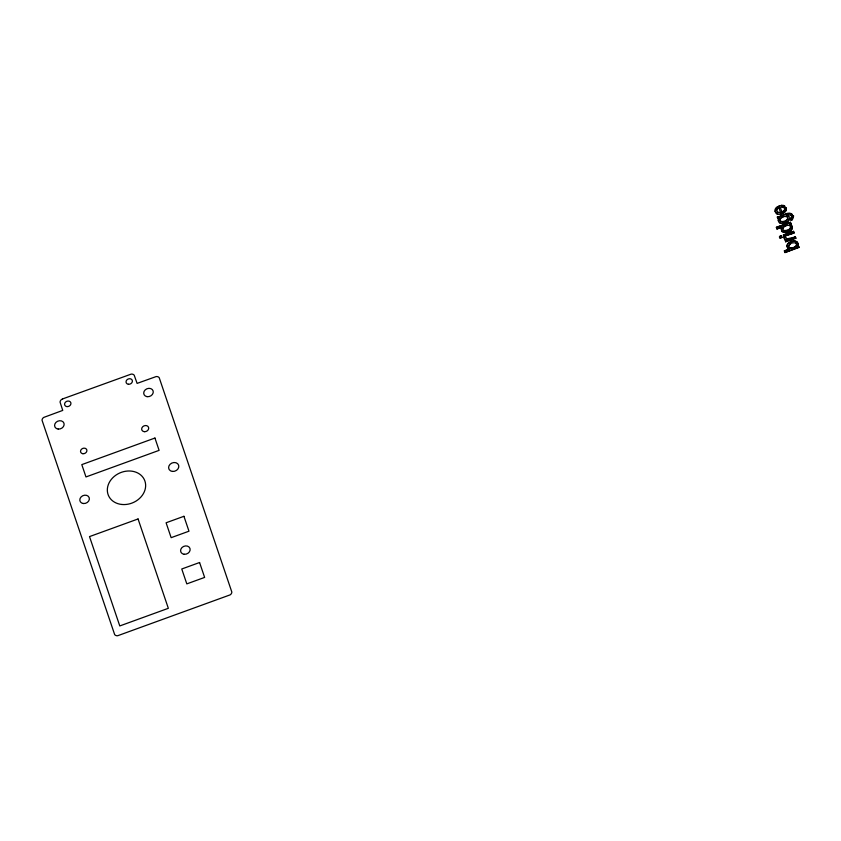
<?xml version="1.0" encoding="UTF-8"?>
<svg xmlns="http://www.w3.org/2000/svg" width="841" height="841" viewBox="0 0 841 841"><rect width="100%" height="100%" fill="white"/><g stroke="black" fill="none" stroke-linecap="round" stroke-linejoin="round"><path stroke-width="1.26" d="M775.139 211.596L775.854 208.494L779.723 205.73L776.632 207.233L775.139 209.241L775.139 211.596L776.874 213.866L779.723 214.36L783.192 213.32L785.599 211.364L785.946 207.706L786.135 208.579M787.639 248.063C788.721 248.127 790.803 250.471 787.639 248.063C786.524 246.897 786.734 243.764 789.079 242.492C793.179 238.35 801.221 242.702 797.11 246.402M797.058 241.745C794.556 239.937 786.892 242.797 786.945 246.15M792.159 228.731C791.98 225.84 792.695 225.651 792.159 228.731C790.74 231.296 787.565 232.463 784.758 232.494C778.451 233.02 783.455 222.781 781.163 229.067M778.314 220.973L779.197 217.766L778.167 220.174L779.323 222.623L781.815 223.485L786.282 222.413L788.679 220.5L789.447 218.239L788.795 216.452L786.482 215.264L788.795 216.452M783.507 230.371C784.895 230.928 791.36 230.129 790.551 226.292C791.686 229.646 786.629 231.632 783.991 230.665C781.752 229.898 782.487 226.324 785.904 225.346C787.88 224.642 792.148 226.387 789.068 225.314M788.595 246.119L790.267 243.543L788.711 246.676L789.909 248.158L791.896 248.358L795.67 246.76L796.7 245.236L796.501 243.848L796.753 244.71M780.122 221.109C781.163 222.003 786.198 221.656 787.46 219.007C789.026 217.178 784.758 223.706 782.193 222.013C773.846 218.66 787.607 214.739 787.144 216.904M779.744 220.289L780.364 218.555L783.087 216.883M787.67 225.272L784.474 226.439L782.656 228.605M789.089 247.496C790.246 248.526 796.395 247.916 796.606 244.374M784.527 209.504C786.545 209.861 776.727 216.305 784.664 209.84M797.836 245.94L798.077 243.448M791.728 220.079C795.744 208.158 792.264 225.241 790.487 218.734L791.654 216.925L790.624 219.07L791.087 220.437M776.674 210.45L777.694 208.263L776.537 210.113L777.294 212.3L780.637 212.678L778.903 207.643M780.837 214.171L785.599 211.364M790.214 230.865L791.707 229.498M786.282 222.413L788.049 221.215M777.841 208.6L778.924 208.011M790.403 243.879C791.581 242.145 796.963 243.081 795.565 242.996M781.836 230.991L784.611 232.158L789.194 231.433M779.334 218.103L777.872 218.628L777.315 217.062C781.468 216.778 790.361 209.146 792.989 215.979M779.197 217.766L777.872 218.628M786.619 215.601C788.175 214.035 792.233 215.78 791.013 215.359M782.162 227.102L776.958 228.994L776.369 227.322L790.372 222.234L790.918 223.759L789.447 223.906L790.918 223.759M790.508 222.571L776.369 227.322M782.025 226.755L776.958 228.994M779.449 236.416C784.737 235.396 777.315 235.932 780.049 238.108L782.067 237.372L781.468 235.69M783.98 236.657L783.392 234.986L793.452 231.328L794.041 232.999L783.844 236.321L794.041 232.999M793.599 231.664L783.392 234.986M784.621 239.117C791.297 240.978 783.255 240.106 784.033 237.677L785.683 237.078C786.198 241.188 792.569 238.276 795.386 236.962L795.849 238.318L785.641 241.63L794.587 238.381M786.787 238.907L795.386 236.962M785.778 241.966L785.221 240.4L787.039 239.738M787.187 240.074L785.221 240.4M798.95 247.475L798.403 245.929L798.95 247.475L784.947 252.563L784.348 250.891L789.657 248.968M789.794 249.304L784.348 250.891M797.247 246.739L798.54 246.276M798.813 247.138L784.947 252.563M792.38 214.602C789.52 211.343 780.868 216.873 777.315 217.062M777.294 212.3L780.637 212.678M781.825 207.065C783.328 206.392 785.515 208.358 781.825 207.065L781.226 205.383L783.56 205.404L786.083 208.042M784.79 206.013L781.226 205.383M786.692 216.631L784.748 216.452M789.447 223.906L791.202 224.589L792.264 226.282M789.583 224.242L791.202 224.589M779.323 222.623L780.858 223.349M776.18 213.372L777.715 214.203M795.901 242.954L796.648 244.184M784.064 207.496L784.727 209.199M790.319 225.809L790.698 226.628M787.344 216.946L787.828 218.303M791.223 215.475L791.802 217.262M786.261 209.756L786.041 210.576M789.142 219.732L788.679 220.5M795.849 238.318L795.25 236.626M785.168 222.897L783.97 223.254M785.683 237.078L784.033 237.677M782.067 237.372L780.049 238.108M790.372 222.234L790.771 223.422M793.452 231.328L793.904 232.663M779.723 205.73L781.962 212.268M62.623 398.918L61.792 399.317A3.606 2.986 -22.7 0 0 60.079 402.187L62.739 410.408L43.764 417.409A3.606 2.986 -22.7 0 0 42.05 420.279L114.66 634.587A3.606 2.986 -22.7 0 0 117.729 635.712L230.108 594.881A3.606 2.986 -22.7 0 0 231.822 592.022L159.212 377.704A3.606 2.986 -22.7 0 0 156.142 376.579L137.104 383.391L134.224 375.254A3.606 2.986 -22.7 0 0 131.154 374.119L62.623 398.918M154.933 438.045L81.798 464.621L85.971 476.942L159.107 450.366L154.933 438.045M138.061 518.96L89.514 536.6L119.779 625.946L168.337 608.306L138.061 518.96M183.927 516.3L166.097 522.776L171.144 537.672L188.973 531.197L183.927 516.3M199.58 562.513L181.761 568.989L186.807 583.885L204.626 577.41L199.58 562.513M184.19 554.272A4.909 4.068 -22.7 0 0 189.971 548.416A4.909 4.068 -22.7 0 0 181.929 547.596A4.909 4.068 -22.7 0 0 184.19 554.272M121.945 504.484A19.627 16.252 -22.7 0 0 144.883 480.957A19.627 16.252 -22.7 0 0 112.641 477.898A19.627 16.252 -22.7 0 0 121.945 504.484M83.417 503.528A4.909 4.058 -22.7 0 0 89.199 497.683A4.909 4.058 -22.7 0 0 81.157 496.863A4.909 4.058 -22.7 0 0 83.417 503.528M82.933 453.72A3.269 2.702 -22.7 0 0 86.791 449.83A3.269 2.702 -22.7 0 0 81.43 449.273A3.269 2.702 -22.7 0 0 82.933 453.72M58.187 429.068A4.909 4.058 -22.7 0 0 63.969 423.223A4.909 4.058 -22.7 0 0 55.937 422.403A4.909 4.058 -22.7 0 0 58.187 429.068M147.059 396.658A4.909 4.058 -22.7 0 0 153.157 391.054A4.909 4.058 -22.7 0 0 145.241 389.846A4.909 4.058 -22.7 0 0 147.059 396.658M66.975 406.602A3.269 2.702 -22.7 0 0 70.833 402.713A3.269 2.702 -22.7 0 0 65.472 402.166A3.269 2.702 -22.7 0 0 66.975 406.602M128.442 384.274A3.269 2.702 -22.7 0 0 132.289 380.384A3.269 2.702 -22.7 0 0 126.928 379.838A3.269 2.702 -22.7 0 0 128.442 384.274M144.316 431.675A3.595 2.975 -22.7 0 0 148.563 427.386A3.595 2.975 -22.7 0 0 142.665 426.776A3.595 2.975 -22.7 0 0 144.316 431.675M172.458 471.433A5.235 4.331 -22.7 0 0 178.628 465.189A5.235 4.331 -22.7 0 0 170.05 464.316A5.235 4.331 -22.7 0 0 172.458 471.433"/></g></svg>
